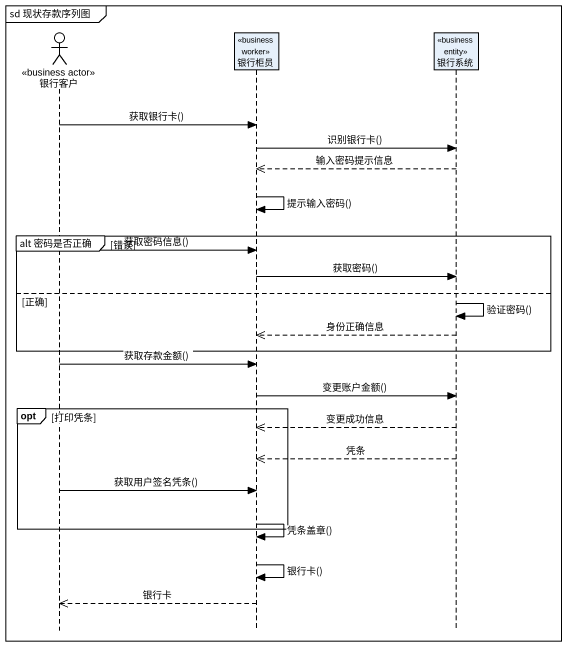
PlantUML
@startuml
mainframe sd 现状存款序列图
hide footbox
actor 银行客户 <<business actor>>
participant 银行柜员 <<business worker>>
participant 银行系统 <<business entity>>

银行客户 -> 银行柜员 : 获取银行卡()
银行柜员 -> 银行系统 : 识别银行卡()
银行系统 -->> 银行柜员 : 输入密码提示信息
银行柜员 -> 银行柜员 : 提示输入密码()
group alt 密码是否正确 [错误]
  银行客户 -> 银行柜员 : 获取密码信息()
  银行柜员 -> 银行系统 : 获取密码()
else 正确
  银行系统 -> 银行系统 : 验证密码()
  银行系统 -->> 银行柜员 : 身份正确信息
end
银行客户 -> 银行柜员 : 获取存款金额()
银行柜员 -> 银行系统 : 变更账户金额()
opt 打印凭条
  银行系统 -->> 银行柜员 : 变更成功信息
  银行系统 -->> 银行柜员 : 凭条
  银行客户 -> 银行柜员 : 获取用户签名凭条()
  银行柜员 -> 银行柜员 : 凭条盖章()
end
银行柜员 -> 银行柜员 : 银行卡()
银行柜员 -->> 银行客户 : 银行卡
@enduml
